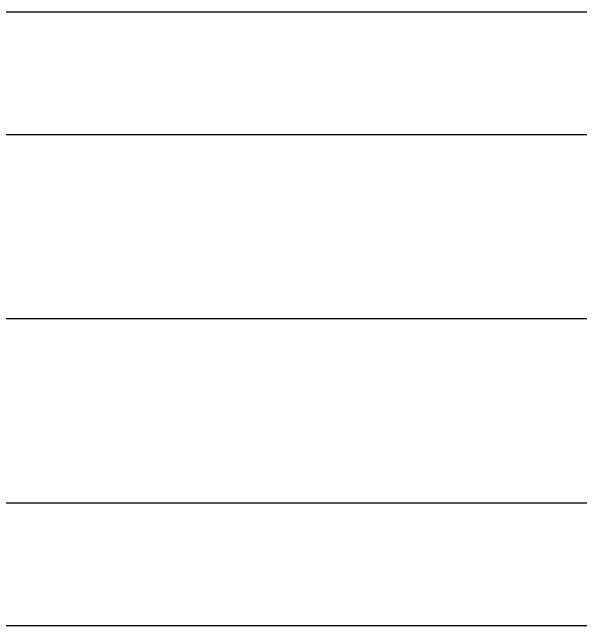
# Model space of a CAD drawing. Header units: metres. Extents: x -434 to 683, y -422 to -228.
# Drawn here: x 45.7868 to 45.9722, y -295.4485 to -295.2485 of the extents above; entities that cross this region are included whole.
import ezdxf

# ---------------------------------------------------------------- set-up
doc = ezdxf.new("R2010")
doc.units = ezdxf.units.M
doc.header["$MEASUREMENT"] = 0
doc.layers.add('DOOR$WIN', color=5, linetype='Continuous')
doc.layers.add('Windows', color=5, linetype='Continuous', lineweight=15)

# ---------------------------------------------------------------- blocks, each defined once
blk = doc.blocks.new('A$C1f1d89b2')
at = {"layer": 'DOOR$WIN'}
for p, q in [((-0.16, 0), (-0.16, -1.5)), ((-0.04, 0), (-0.04, -1.5)), ((0, 0), (0, -1.5)), ((-0.1, -0.1), (-0.1, -1.4))]:
    blk.add_line(p, q, dxfattribs=at)
blk.add_lwpolyline([(-0.2, 0), (-0.2, -1.5)], dxfattribs=at)

msp = doc.modelspace()

# ---------------------------------------------------------------- block references
at = {"layer": 'Windows', "rotation": 270}
msp.add_blockref('A$C1f1d89b2', (46.79715, -295.44847), dxfattribs=at)

doc.saveas('drawing.dxf')
